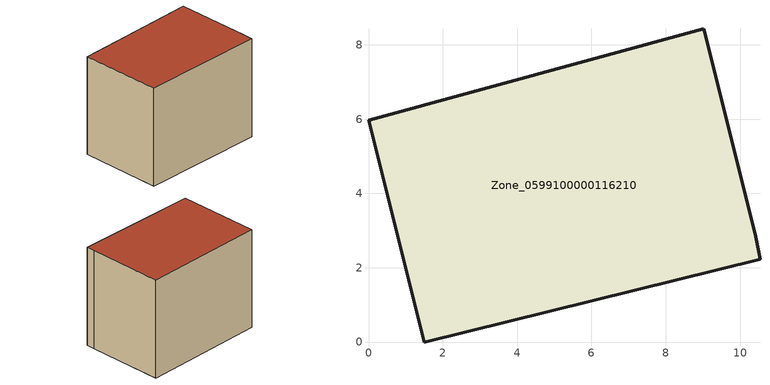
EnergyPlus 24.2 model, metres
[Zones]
Zone_0599100000116210
 floor ground (C_G): 10.54,2.23 1.49,0 0,5.97 9.02,8.43 10.41,2.9 z0
 wall outside (C_F): 1.49,0 10.54,2.23 10.41,2.9 9.02,8.43 0,5.97 1.49,0 z0:7.45
 roof outside (C_R): 0,5.97 1.49,0 10.54,2.23 10.41,2.9 9.02,8.43 z7.45
[BUILDING]
Pand.0599100000116210: North Axis=0; Terrain=City; Loads Convergence Tolerance Value=0.04; Temperature Convergence Tolerance Value=0.4; Solar Distribution=FullExterior; Maximum Number of Warmup Days=25; Minimum Number of Warmup Days=1
[Site:Location]
Rotterdam.The.Hague.AP_ZH_NLD Design_Conditions: Latitude=51.96; Longitude=4.45; Time Zone=1; Elevation=-4.5
[SITE:GROUNDTEMPERATURE:BUILDINGSURFACE]
18, 18, 18, 18, 18, 18, 18, 18, 18, 18, 18, 18
[MATERIAL] Thermal Absorptance=0.9; Solar Absorptance=0.7; Visible Absorptance=0.7
Name | Roughness | Thickness | Conductivity | Density | Specific Heat
G.TI.1965-1974 | MediumSmooth | 0.15 | 0.882353 | 540 | 1210
F.TI.1965-1974 | Rough | 0.3 | 0.697674 | 1920 | 840
R.TI.1965-1974 | MediumRough | 0.2 | 0.232558 | 1500 | 1000
[CONSTRUCTION]
C_G: G.TI.1965-1974
C_F: F.TI.1965-1974
C_R: R.TI.1965-1974
[ZONE]
Zone_0599100000116210: Type=1; Multiplier=1; Ceiling Height=Autocalculate; Volume=Autocalculate; Floor Area=autocalculate; Part of Total Floor Area=Yes
[ZONEINFILTRATION:DESIGNFLOWRATE]
Infil_Zone_0599100000116210: Zone or ZoneList or Space or SpaceList=Zone_0599100000116210; Schedule=AlwaysOn; Design Flow Rate Calculation Method=Flow/Area; Flow Rate per Floor Area=0.003; Constant Term Coefficient=1; Temperature Term Coefficient=0; Velocity Term Coefficient=0; Velocity Squared Term Coefficient=0
[HVACTEMPLATE:ZONE:IDEALLOADSAIRSYSTEM]
Zone_0599100000116210: Maximum Heating Supply Air Temperature=50; Minimum Cooling Supply Air Temperature=13; Maximum Heating Supply Air Humidity Ratio=0.0156; Minimum Cooling Supply Air Humidity Ratio=0.0077; Heating Limit=NoLimit; Cooling Limit=NoLimit; Dehumidification Control Type=ConstantSensibleHeatRatio; Cooling Sensible Heat Ratio=0.7; Dehumidification Setpoint=60; Humidification Control Type=None; Humidification Setpoint=30; Outdoor Air Method=None; Outdoor Air Flow Rate per Person=0.00944; Outdoor Air Flow Rate per Zone Floor Area=0; Outdoor Air Flow Rate per Zone=0; Demand Controlled Ventilation Type=None; Outdoor Air Economizer Type=NoEconomizer; Heat Recovery Type=None; Sensible Heat Recovery Effectiveness=0.7; Latent Heat Recovery Effectiveness=0.65
[ZONECONTROL:THERMOSTAT]
ThermostatControl_Zone_0599100000116210: Zone or ZoneList=Zone_0599100000116210; Control Type Schedule=DualSetpointControlType; Control 1=Thermostat_Zone_0599100000116210; Temperature Difference Between Cutout And Setpoint=0
[THERMOSTATSETPOINT:DUALSETPOINT]
Thermostat_Zone_0599100000116210: Heating Setpoint Temperature Schedule=HeatingSetpoint_Zone_0599100000116210; Cooling Setpoint Temperature Schedule=CoolingSetpoint_Zone_0599100000116210
[SCHEDULE:COMPACT]
HeatingSetpoint_Zone_0599100000116210: Through: 12/31, For: AllDays, Until: 24:00, 21
CoolingSetpoint_Zone_0599100000116210: Through: 12/31, For: AllDays, Until: 24:00, 24
DualSetpointControlType: Through: 12/31, For: AllDays, Until: 24:00, 4
AlwaysOn: Through: 12/31, For: AllDays, Until: 24:00, 1
